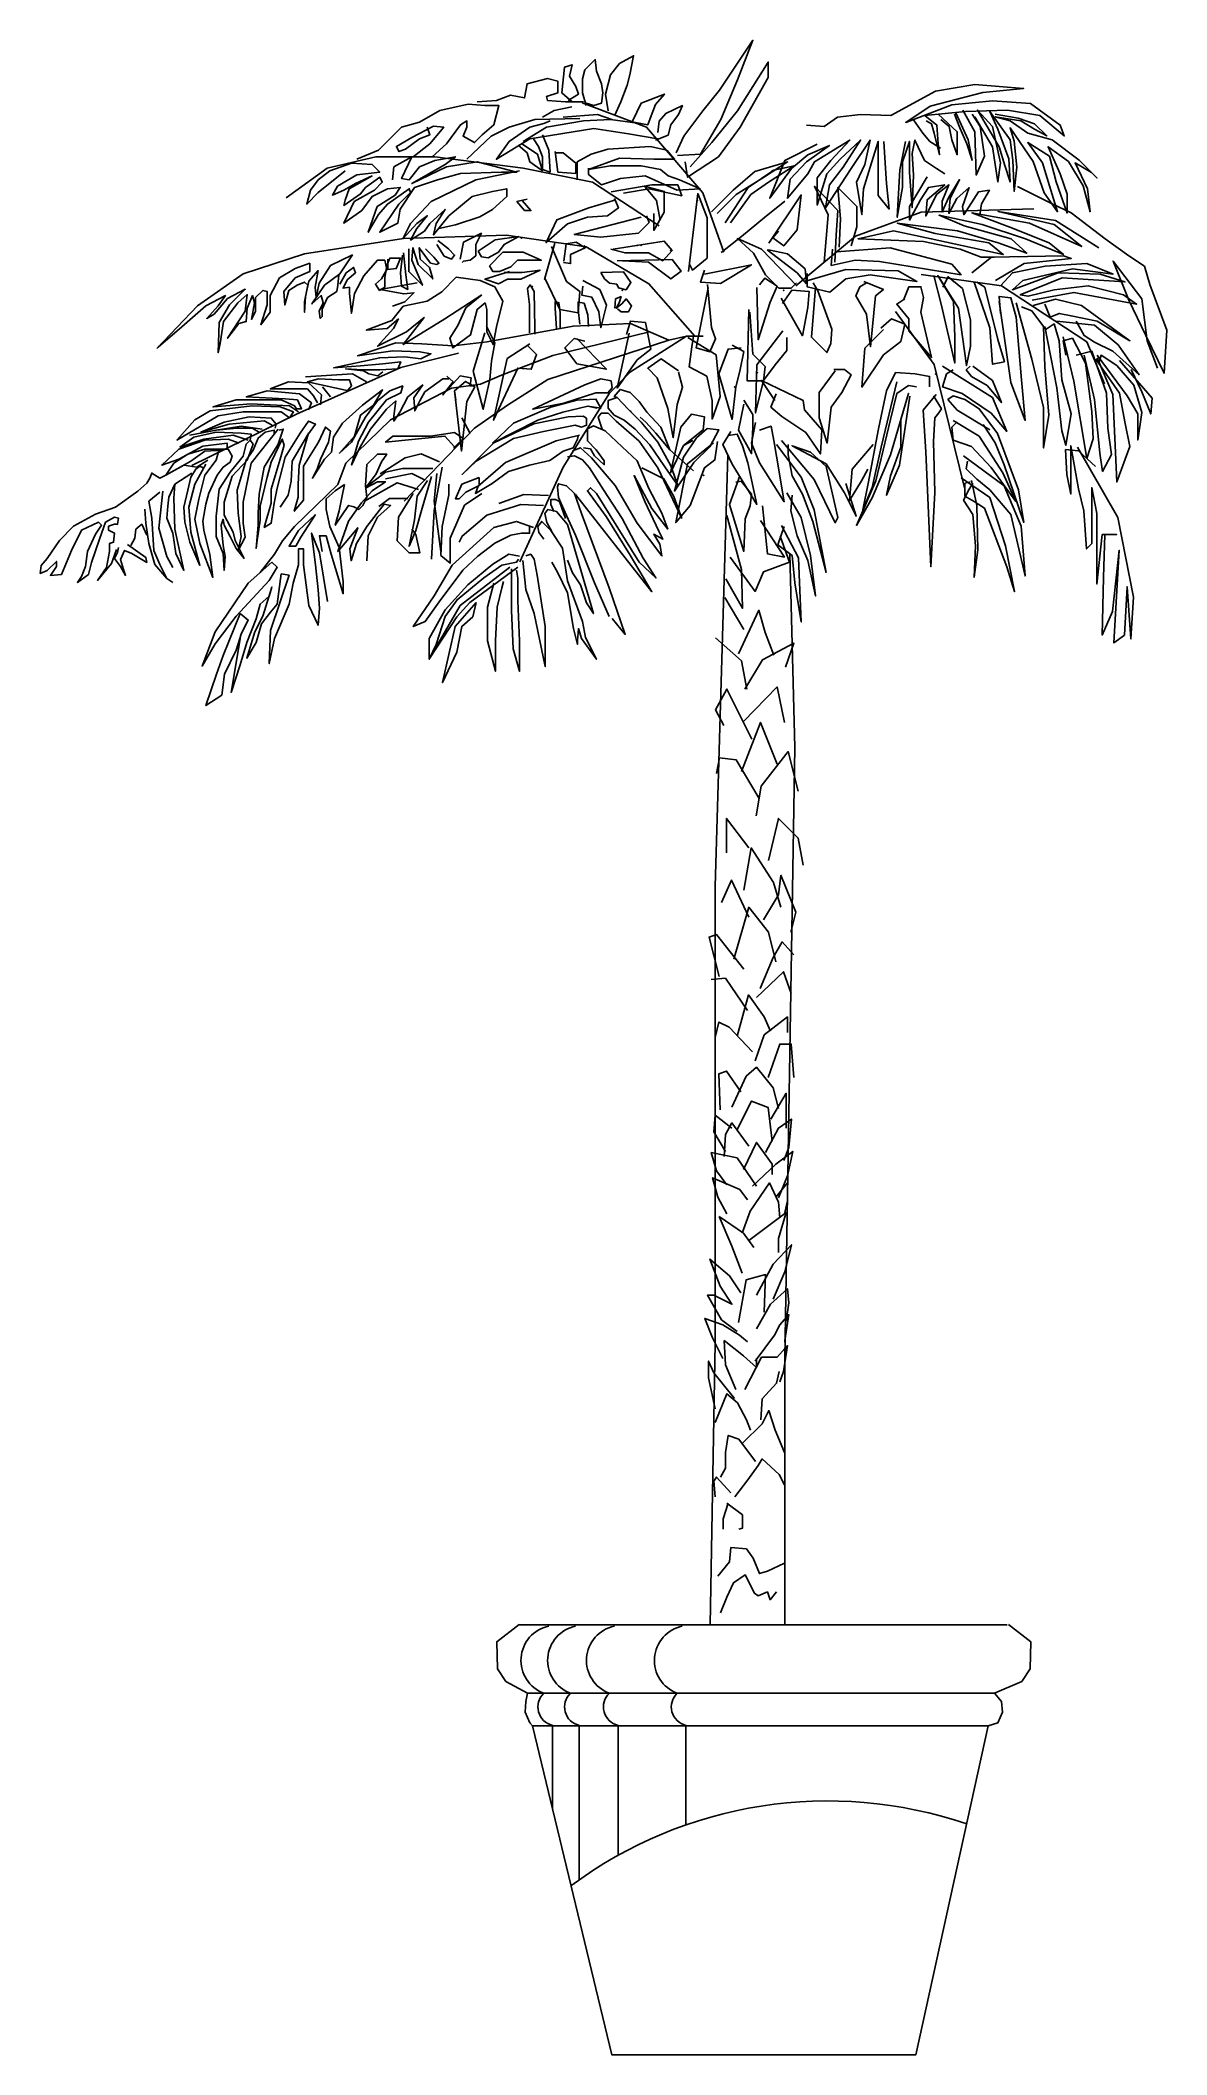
# Model space of a CAD drawing. Extents: x 45 to 396, y 826 to 1455.
import ezdxf

# ---------------------------------------------------------------- set-up
doc = ezdxf.new("R2010")
doc.units = 0
doc.header["$LTSCALE"] = 0.9
doc.header["$MEASUREMENT"] = 0
doc.header["$PDSIZE"] = 15
for name, color, linetype in [('3', 3, 'CONTINUOUS'), ('4', 4, 'CONTINUOUS'), ('7', 7, 'CONTINUOUS')]:
    doc.layers.add(name, color=color, linetype=linetype)

msp = doc.modelspace()

# ---------------------------------------------------------------- linework, layer by layer
at = {"layer": '3'}
for p, q in [((196.52, 939.07), (342.46, 939.07)), ((198.23, 928.84), (340.76, 928.84))]:
    msp.add_line(p, q, dxfattribs=at)
for points in [[(243.06, 1419.78), (245.46, 1424.97), (251.46, 1432.96), (256.66, 1439.35), (267.05, 1454.93), (262.25, 1442.55), (257.06, 1430.17), (250.66, 1419.38), (243.46, 1418.98)], [(210.63, 1435.73), (207.43, 1438.52), (208.23, 1446.51), (210.63, 1447.31), (209.83, 1443.72), (211.83, 1440.52), (212.63, 1438.12), (209.43, 1436.13)], [(215.03, 1434.53), (213.83, 1438.52), (213.83, 1442.92), (214.63, 1445.71), (217.83, 1448.91), (218.23, 1445.31), (219.83, 1441.32), (220.23, 1438.52), (219.83, 1435.33), (217.43, 1434.53), (215.03, 1435.33)], [(221.83, 1432.93), (221.03, 1438.12), (222.63, 1444.12), (225.43, 1447.71), (229.83, 1450.11), (228.63, 1444.12), (227.83, 1440.92), (225.83, 1435.73), (223.83, 1431.33)], [(247.46, 1415.39), (254.26, 1422.98), (262.25, 1432.96), (271.85, 1448.14), (271.85, 1443.35), (263.05, 1427.77), (256.26, 1418.58), (246.66, 1412.19), (245.86, 1416.99)], [(180.99, 1435.77), (186.98, 1436.16), (191.38, 1437.76), (195.78, 1436.96), (196.58, 1441.36), (202.98, 1442.96), (206.18, 1442.16), (206.18, 1438.56), (202.58, 1437.36), (202.98, 1436.16), (208.58, 1435.77), (214.18, 1435.77)], [(310.08, 1431.44), (324.04, 1439.04), (336.31, 1441.15), (351.53, 1439.89), (338.84, 1438.62), (322.35, 1434.39), (314.74, 1429.32), (329.12, 1434.82), (341.8, 1436.08), (353.65, 1435.24), (362.95, 1428.48), (364.22, 1425.1), (356.61, 1431.44), (346.46, 1433.13), (333.34, 1432.7), (320.66, 1431.44), (324.46, 1428.48), (324.89, 1422.57), (325.31, 1419.19), (323.62, 1425.94), (322.77, 1428.9), (321.08, 1429.75)], [(143.4, 1417.79), (150.19, 1420.59), (157.39, 1427.78), (162.99, 1429.37), (169.39, 1432.97), (178.19, 1434.97), (183.39, 1434.57), (187.78, 1434.57), (186.18, 1428.58), (182.59, 1425.38), (180.19, 1422.98), (176.59, 1424.98), (177.79, 1427.78), (177.79, 1429.77), (175.79, 1428.58), (171.39, 1422.58), (166.99, 1418.59), (160.99, 1418.59), (166.19, 1422.58), (170.59, 1427.78), (167.39, 1428.18), (160.59, 1424.58), (155.79, 1421.79), (156.59, 1420.19), (158.59, 1420.99), (162.99, 1424.18), (166.19, 1425.38), (165.39, 1427.78)], [(201.38, 1430.97), (204.98, 1432.97), (210.58, 1434.17)], [(229.43, 1429.74), (232.22, 1435.33), (239.42, 1438.12), (236.62, 1434.93), (235.02, 1430.54), (234.22, 1428.54), (228.23, 1429.74)], [(237.42, 1426.14), (237.82, 1429.74), (239.82, 1432.13), (245.02, 1434.53), (243.82, 1431.73), (241.42, 1428.54), (240.62, 1425.34), (236.62, 1423.74)], [(177.79, 1417.79), (185.38, 1424.98), (190.98, 1427.78), (198.98, 1430.17), (212.98, 1430.57)], [(237.37, 1424.18), (228.17, 1425.78), (217.38, 1427.38), (197.38, 1424.18), (186.98, 1417.79), (190.98, 1423.38), (197.38, 1427.78), (201.78, 1428.98), (203.78, 1429.77)], [(195.38, 1423.38), (202.58, 1427.78), (214.18, 1429.77), (222.58, 1430.17), (231.77, 1428.98)], [(207.78, 1430.97), (218.58, 1431.77), (222.98, 1430.17)], [(310.08, 1431.44), (300.66, 1431.81), (293.47, 1430.97), (289.24, 1428.01), (283.74, 1428.43)], [(317.15, 1430.12), (320.11, 1425.9), (322.23, 1423.36), (325.61, 1421.25)], [(324.89, 1431.86), (330.81, 1426.37), (330.81, 1419.19), (329.12, 1423.83), (328.27, 1428.06), (325.73, 1430.17)], [(330.38, 1432.28), (334.19, 1423.83), (335.46, 1417.5), (333.77, 1422.57), (331.65, 1427.63), (329.96, 1431.86)], [(332.5, 1433.13), (336.31, 1426.37), (336.73, 1412.85), (339.27, 1418.76), (338, 1428.06), (335.46, 1431.86)], [(336.31, 1431.01), (341.8, 1421.72), (343.5, 1410.74), (344.34, 1416.65), (341.8, 1428.06), (337.15, 1433.13), (343.92, 1421.72), (345.61, 1415.81), (347.3, 1410.74), (346.88, 1417.92), (343.5, 1427.21), (340.96, 1432.7), (347.3, 1423.83), (348.15, 1417.5), (348.57, 1407.78), (349.42, 1415.38), (348.57, 1423.41), (347.3, 1427.63), (354.49, 1417.07), (357.88, 1407.36), (362.1, 1401.44), (359.57, 1409.47), (357.45, 1416.65), (352.8, 1422.99), (359.57, 1418.76), (361.68, 1410.74), (365.07, 1401.02), (365.07, 1406.93), (362.95, 1413.27), (359.14, 1421.72), (365.49, 1417.07), (370.14, 1409.47), (372.26, 1401.44), (371.41, 1408.62), (367.6, 1416.65), (372.68, 1413.69), (374.37, 1412), (368.87, 1417.5), (360.41, 1423.83), (352.8, 1425.94), (347.3, 1429.75), (342.65, 1431.01), (350.69, 1429.75), (354.91, 1427.21), (358.72, 1425.1), (354.91, 1428.9), (349.84, 1430.59), (342.65, 1431.86)], [(194.98, 1422.58), (199.78, 1419.39), (201.38, 1414.2), (197.38, 1416.99), (196.58, 1419.79), (193.78, 1422.18)], [(201.38, 1425.38), (203.38, 1420.59), (203.78, 1413.8), (201.38, 1414.6), (201.38, 1418.59), (200.18, 1421.79), (198.58, 1424.18)], [(212.18, 1411.4), (212.18, 1416.99), (216.58, 1419.39), (221.78, 1420.99), (234.97, 1421.79), (240.17, 1420.59), (242.57, 1417.79), (236.17, 1417.79), (225.37, 1418.19), (215.78, 1414.6), (222.58, 1415.79), (232.17, 1415.79), (238.17, 1414.6), (240.57, 1412.6), (244.17, 1411.4), (250.57, 1408.6), (243.37, 1408.2), (233.37, 1412.6), (225.77, 1411.8), (219.78, 1409.8), (215.78, 1413), (215.78, 1415)], [(287.12, 1422.52), (276.97, 1417.45), (272.32, 1405.62), (279.09, 1414.92), (284.16, 1419.14), (290.93, 1422.1), (283.74, 1417.03), (278.67, 1411.54), (277.82, 1405.62), (284.16, 1413.23), (286.28, 1417.03), (297.28, 1423.79), (291.35, 1417.45), (287.12, 1411.96), (287.12, 1403.51), (290.09, 1413.23), (294.31, 1417.87), (300.66, 1423.79), (295.16, 1415.34), (290.93, 1409.85), (289.66, 1402.66), (297.7, 1414.92), (303.62, 1423.79), (301.93, 1416.18), (299.39, 1410.69), (301.08, 1400.55), (301.5, 1408.58), (303.62, 1415.34), (306.16, 1423.36), (306.16, 1414.07), (306.16, 1406.47), (309.54, 1402.24), (308.69, 1410.27), (308.27, 1416.61), (307.85, 1423.36)], [(314.62, 1423.36), (312.92, 1414.49), (312.08, 1399.71), (313.77, 1409), (313.77, 1417.03), (315.88, 1423.36), (315.88, 1413.65), (316.73, 1402.66), (317.15, 1412.8), (316.73, 1419.56), (317.58, 1423.79), (320.54, 1417.45), (324.34, 1414.92), (326.88, 1413.23)], [(121.41, 1405.8), (134.21, 1414.99), (149.4, 1418.58), (167.8, 1418.58), (195.39, 1414.99), (216.99, 1410.6), (237.78, 1397.01)], [(139.8, 1414.19), (131.41, 1407.4), (127.81, 1403.8), (129.01, 1408.2), (131.41, 1411.39), (135.01, 1414.19), (141.8, 1416.59), (148.2, 1416.19), (150.6, 1413.79), (143.4, 1412.99), (137.41, 1409.4), (135.81, 1406.6), (139.4, 1408.2), (143, 1410.2), (148.2, 1412.59), (141, 1408.6), (139.8, 1405), (139.4, 1403.41), (144.6, 1407), (146.2, 1409), (150.6, 1412.19), (151.4, 1410.6), (149, 1408.2), (142.6, 1404.6), (139.4, 1397.81), (145, 1401.81), (148.2, 1406.2), (153, 1408.6), (157, 1409), (155.4, 1406.6), (149.8, 1403.01), (147, 1395.02), (150.2, 1400.61), (153, 1403.8), (159.8, 1408.6), (160.2, 1407.4), (156.6, 1403.8), (150.6, 1395.02), (156.2, 1397.81), (157, 1402.21), (161.4, 1409), (168.6, 1411.39), (175.8, 1413.39), (188.59, 1413.79), (193.39, 1413.79), (180.99, 1416.99), (171.4, 1415.39), (160.6, 1410.2), (171, 1416.19), (174.2, 1418.58), (167.8, 1417.39), (163, 1415.39), (159.8, 1411.39), (157.4, 1411.79), (160.6, 1418.58), (155, 1415.39), (154.6, 1411.39)], [(205.38, 1420.19), (206.18, 1413.8), (211.78, 1413.4), (211.78, 1416.59), (207.78, 1419.79), (205.38, 1419.79)], [(254.16, 1401.35), (260.93, 1408.11), (267.69, 1414.02), (277.85, 1416.98), (270.66, 1412.33), (261.77, 1406.84), (255.85, 1400.92)], [(258.39, 1397.97), (265.58, 1408.95), (273.62, 1414.44), (279.96, 1415.71), (271.92, 1410.64), (266.43, 1406.84), (260.08, 1397.97)], [(194.19, 1414.16), (180.6, 1411.36), (166.6, 1404.57), (160.2, 1397.78), (157.8, 1392.99), (162.2, 1397.78), (165.4, 1400.18), (162.2, 1396.18), (160.2, 1392.59), (164.6, 1395.38), (166.2, 1397.78), (171, 1402.17), (168.2, 1397.78), (167.4, 1394.19), (172.2, 1400.18), (179.4, 1406.17), (185.8, 1407.77), (190.2, 1408.57), (190.2, 1406.17), (185.8, 1402.17), (181.8, 1399.78), (174.2, 1397.38), (169, 1396.18)], [(222.86, 1407.68), (235.55, 1409.8), (243.59, 1409.8), (244.86, 1406.42), (234.71, 1408.53), (226.67, 1407.26)], [(238.13, 1398.83), (236.91, 1404.93), (233.24, 1409.4), (239.35, 1407.77), (239.35, 1401.27), (236.09, 1395.57), (236.09, 1400.86)], [(289.26, 1385.72), (290.53, 1400.5), (286.3, 1409.37), (293.49, 1401.77), (293.07, 1394.16), (292.65, 1385.72)], [(293.92, 1390.36), (294.34, 1399.23), (293.49, 1408.95), (299.42, 1403.04), (299.42, 1396.7), (297.72, 1390.79)], [(321.41, 1412.33), (315.91, 1403.04), (315.91, 1398.81), (319.29, 1405.15), (321.83, 1408.95), (326.91, 1409.8), (321.41, 1405.15), (320.99, 1400.08), (324.37, 1406.84), (328.18, 1409.8), (326.06, 1404.73), (326.06, 1401.35), (328.18, 1405.99), (331.56, 1411.48), (328.6, 1405.57), (328.18, 1400.92), (330.71, 1405.57), (334.52, 1408.95), (332.4, 1403.04), (332.83, 1400.5), (337.48, 1407.68), (340.86, 1408.11), (338.33, 1403.88), (337.9, 1400.5)], [(349.65, 1409.27), (360.26, 1403.97), (366.38, 1401.12), (376.99, 1392.97), (384.33, 1387.67), (389.23, 1384.41), (390.86, 1378.7), (396.17, 1364.44), (395.35, 1350.99), (389.64, 1362.81), (384.33, 1373.81), (379.44, 1386.04), (388.41, 1374.22), (390.05, 1361.18), (393.31, 1352.62)], [(196.59, 1405.37), (193.39, 1404.57), (195.79, 1401.78), (197.79, 1401.78), (194.99, 1404.97)], [(224.22, 1405.13), (215.87, 1402.62), (205.84, 1398.87), (202.5, 1391.78), (209.18, 1397.62), (215.45, 1399.7), (221.71, 1400.12), (225.06, 1402.62), (223.8, 1405.54)], [(246.9, 1382.8), (249.83, 1407.08), (252.77, 1399.54), (252.77, 1386.98), (248.16, 1383.22), (247.32, 1384.89)], [(257.12, 1388.67), (263.47, 1393.74), (270.66, 1399.66), (277, 1404.73)], [(272.05, 1391.59), (282.11, 1406.66), (280.85, 1395.78), (276.66, 1390.75), (273.31, 1393.26), (274.98, 1395.36)], [(232.16, 1399.7), (211.27, 1394.28), (219.62, 1393.44), (231.32, 1394.7), (234.66, 1398.03), (233.83, 1400.12)], [(374.95, 1390.12), (361.48, 1398.68), (343.53, 1401.53), (361.07, 1397.45), (369.64, 1390.52), (353.32, 1397.86), (335.36, 1401.12), (347.2, 1396.64), (359.44, 1391.75), (363.93, 1388.08), (352.09, 1392.97), (338.63, 1397.45), (325.16, 1400.31), (332.92, 1397.04), (347.61, 1392.97), (352.5, 1388.49), (343.53, 1391.75), (330.87, 1395.41), (312.1, 1397.86), (323.94, 1394.6), (340.67, 1391.75), (345.16, 1388.08), (322.71, 1392.97), (310.88, 1395.41), (299.86, 1392.97), (320.26, 1392.15), (331.69, 1389.71), (338.22, 1387.26), (342.3, 1387.26)], [(81.01, 1358.71), (93.68, 1372.01), (107.97, 1382.07), (127.14, 1388.24), (158.01, 1393.11), (190.18, 1394.08)], [(159.66, 1389.86), (159.66, 1382.72), (163.89, 1378.5), (161.94, 1383.04), (160.64, 1386.29), (160.96, 1390.18), (162.59, 1384.99), (167.13, 1380.45), (166.16, 1384.02), (163.24, 1386.61), (162.91, 1390.18), (166.48, 1385.32), (168.43, 1384.99), (169.08, 1385.32), (167.46, 1387.26), (164.86, 1389.86)], [(168.43, 1391.16), (170.71, 1387.59), (172.98, 1386.61), (173.96, 1387.91), (172.01, 1389.86), (168.76, 1392.46)], [(175.66, 1386.65), (176.71, 1391.92), (182.34, 1394.73), (180.58, 1391.22), (180.58, 1387.71), (178.82, 1386.3), (176.71, 1385.95), (176.32, 1385.55)], [(181.29, 1389.11), (186.56, 1392.62), (193.95, 1393.68), (189.37, 1391.22), (187.62, 1388.76), (184.45, 1387), (182.34, 1387.36), (181.29, 1389.11)], [(190.18, 1394.08), (215.04, 1390.47), (234.59, 1378.96), (248.93, 1362.54)], [(205.21, 1391.61), (202.09, 1380.72), (206.76, 1370.86), (212.47, 1369.83), (212.99, 1376.57), (208.84, 1379.68), (204.17, 1390.57)], [(208.01, 1385.95), (208.8, 1391.38), (211.88, 1391.92), (214.7, 1390.17), (210.12, 1388.06), (210.12, 1385.25), (207.96, 1385.56)], [(223.47, 1389.78), (239.35, 1392.22), (241.8, 1389.37), (238.95, 1386.12), (234.47, 1388.56), (227.14, 1388.56), (222.66, 1389.78)], [(280.61, 1378.42), (269.75, 1389.69), (262.23, 1393.03), (267.25, 1388.44), (271.01, 1381.76), (275.18, 1377.59), (278.94, 1377.59), (280.61, 1379.26)], [(271.5, 1389.52), (280.81, 1382.34), (283.77, 1378.96), (283.34, 1383.6), (277.85, 1388.25), (271.92, 1389.52)], [(293.15, 1388.86), (309.86, 1390.11), (329.07, 1385.1), (332, 1381.76), (306.51, 1385.93), (298.99, 1386.35), (291.48, 1384.68), (291.89, 1389.69)], [(81.47, 1359.2), (88.8, 1365.52), (96.28, 1372.01), (102.45, 1375.26), (100.18, 1372.01), (96.6, 1368.12), (98.88, 1369.42), (103.1, 1374.29), (108.62, 1377.21), (103.75, 1372.34), (100.5, 1366.82), (100.18, 1357.41), (100.83, 1360.33), (101.8, 1367.15), (106.35, 1372.99), (109.27, 1375.58), (108.62, 1370.39), (103.1, 1361.95), (106.67, 1366.5), (108.95, 1367.15), (109.27, 1371.37), (110.9, 1375.26), (111.55, 1372.99), (110.57, 1367.8), (111.87, 1370.39), (111.87, 1374.61), (114.15, 1376.88), (115.45, 1376.56), (115.45, 1372.34), (113.5, 1366.17), (116.42, 1370.07), (116.42, 1375.26), (119.35, 1380.78), (124.22, 1383.7), (128.77, 1385.32), (128.77, 1382.72), (124.22, 1380.78), (120.65, 1376.56), (120.97, 1372.34), (122.27, 1376.88), (124.87, 1378.5), (127.14, 1379.48), (128.12, 1378.5), (127.14, 1373.31), (127.14, 1370.07), (127.47, 1374.94), (128.44, 1379.8), (131.37, 1383.05), (130.39, 1377.86), (130.72, 1374.61), (131.69, 1379.15), (135.27, 1384.67), (142.09, 1387.92), (138.19, 1382.07), (133.32, 1378.5), (129.42, 1372.66), (132.34, 1375.26), (132.99, 1372.99), (131.69, 1370.39), (132.02, 1368.12), (132.67, 1368.77), (132.67, 1371.04), (134.29, 1374.61), (137.22, 1376.56), (137.54, 1378.5), (137.87, 1381.75)], [(138.19, 1378.83), (140.14, 1382.4), (142.41, 1384.02), (143.06, 1382.4), (140.46, 1380.13), (139.16, 1377.53), (141.11, 1377.86), (141.11, 1375.91), (141.76, 1369.74), (142.74, 1375.91), (145.66, 1381.43), (149.89, 1386.29), (152.16, 1386.29), (152.81, 1383.37), (151.19, 1380.45), (149.24, 1378.83), (150.54, 1376.88), (152.16, 1377.86), (152.16, 1380.78), (152.81, 1384.67), (153.79, 1386.94), (157.03, 1386.94), (155.74, 1383.7), (153.14, 1383.37), (153.14, 1386.62)], [(157.71, 1387.91), (157.06, 1382.4), (157.39, 1378.18), (159.34, 1377.2), (158.69, 1381.75), (158.04, 1388.56)], [(184.8, 1384.55), (189.02, 1388.76), (195.35, 1388.76), (200.98, 1386.3), (193.6, 1386.3), (191.49, 1384.19), (187.97, 1382.79), (185.86, 1382.79), (184.8, 1384.55)], [(224.69, 1386.12), (241.8, 1386.53), (244.65, 1382.87), (241.39, 1380.43), (234.47, 1385.71), (226.32, 1386.12)], [(251.93, 1381.96), (266.6, 1384.89), (256.96, 1379.03), (250.67, 1379.45), (251.93, 1383.22)], [(283.12, 1379.68), (296.07, 1383.43), (312.36, 1383.01), (318.21, 1379.68), (303.59, 1381.76), (296.07, 1380.51), (291.06, 1376.34), (283.96, 1378.01), (283.96, 1382.18)], [(342.71, 1379.93), (351.69, 1385.22), (366.38, 1386.85), (363.93, 1387.67), (341.48, 1387.26), (335.36, 1382.37)], [(354.14, 1373.81), (367.19, 1376.26), (386.78, 1372.59), (382.7, 1375.44), (371.68, 1378.3), (361.07, 1377.07), (352.91, 1375.03), (350.46, 1375.44), (363.52, 1380.74), (383.11, 1379.52), (375.36, 1381.96), (362.3, 1382.37), (348.01, 1377.07), (351.28, 1379.93), (366.79, 1383.59), (379.44, 1381.96), (371.27, 1385.22), (358.22, 1384.41), (348.01, 1382.37), (344.34, 1378.3)], [(182.47, 1375.46), (170.94, 1367.95), (157.92, 1359.94), (164.43, 1368.45), (158.92, 1363.95), (149.9, 1359.44), (154.91, 1364.95), (156.41, 1367.95), (152.91, 1364.95), (146.39, 1364.45), (154.41, 1367.45), (157.92, 1371.95), (165.43, 1373.46), (169.94, 1376.46), (174.45, 1380.96), (181.97, 1379.96), (186.48, 1377.96), (188.98, 1373.46), (186.98, 1365.45), (185.98, 1359.94), (183.97, 1363.95), (183.97, 1370.95), (183.47, 1372.96), (180.97, 1370.95), (178.96, 1362.95), (173.45, 1358.94), (172.45, 1361.94), (174.95, 1365.95), (177.46, 1371.45), (182.47, 1375.46)], [(162.3, 1379.28), (158.78, 1378.57), (150.69, 1377.17), (158.08, 1375.76), (161.24, 1376.12), (158.43, 1373.31), (154.56, 1371.9)], [(191.13, 1382.79), (183.4, 1380.33), (187.62, 1378.93), (190.43, 1380.33), (194.65, 1380.33), (200.63, 1383.14), (195, 1382.44), (189.37, 1382.44)], [(197.3, 1363.64), (197.3, 1372.46), (196.72, 1377.45), (197.49, 1378.6), (198.83, 1376.49), (199.03, 1365.17), (199.03, 1363.26)], [(213.99, 1379.98), (219.27, 1377.17), (221.38, 1372.25), (219.62, 1365.23), (218.92, 1370.14), (216.81, 1374.71), (213.64, 1375.41), (213.99, 1378.22), (213.99, 1378.22)], [(219.57, 1382.43), (226.67, 1382.62), (228.97, 1379.36), (227.44, 1377.06), (225.14, 1377.64), (224.56, 1378.79), (222.26, 1379.17), (220.72, 1380.51), (219.57, 1382.43)], [(253.1, 1377.72), (249.3, 1358.98), (253.6, 1357.72), (255.38, 1361.77), (254.11, 1365.31), (252.84, 1378.73)], [(268.28, 1377.77), (268.69, 1361.45), (272.47, 1373.17), (274.56, 1378.19), (270.79, 1380.7), (269.11, 1378.61)], [(275.82, 1374.42), (282.53, 1362.7), (284.2, 1371.49), (284.62, 1376.52), (279.17, 1376.94), (276.24, 1372.75)], [(286.56, 1377.72), (285.29, 1362.27), (290.11, 1357.46), (291.38, 1360.25), (291.63, 1364.81), (287.32, 1376.71), (285.8, 1379.24)], [(301.66, 1379.61), (307.76, 1377.17), (305.32, 1375.14), (303.69, 1359.28), (302.47, 1369.44), (299.21, 1375.14), (300.43, 1377.99), (302.47, 1379.21)], [(314.03, 1373.83), (315.7, 1378.01), (319.46, 1378.01), (320.3, 1374.67), (319.46, 1370.08), (322.81, 1355.89), (315.7, 1364.24), (315.7, 1367.99), (311.94, 1372.58), (314.45, 1374.25)], [(323.47, 1381.51), (325.92, 1372.14), (330, 1354.2), (330, 1362.36), (329.59, 1373.36), (324.7, 1381.51), (331.22, 1371.32), (333.67, 1353.39), (334.9, 1359.5), (334.9, 1367.66), (332.45, 1377.44), (327.96, 1381.11), (326.33, 1377.85)], [(336.12, 1379.48), (341.02, 1365.21), (341.83, 1353.8), (345.51, 1354.61), (343.47, 1361.54), (339.39, 1377.85), (336.94, 1379.48)], [(205.75, 1364.98), (205.36, 1371.31), (205.36, 1373.42), (206.51, 1373.04), (206.9, 1369.97), (206.9, 1364.98)], [(213.04, 1366.32), (212.46, 1370.93), (212.46, 1373.23), (214.38, 1372.84), (215.54, 1369.2), (215.73, 1365.56)], [(223.98, 1371.31), (224.18, 1374.19), (225.9, 1374.95), (225.33, 1373.04), (224.37, 1371.31), (226.1, 1372.65), (227.44, 1374.19), (229.17, 1372.08), (228.21, 1370.16), (225.9, 1370.16), (224.78, 1371.15)], [(265.77, 1370.88), (265.27, 1348.6), (270.34, 1348.6), (270.84, 1353.16), (267.04, 1356.96), (266.03, 1370.12)], [(343.87, 1373.36), (347.55, 1348.09), (352.04, 1336.27), (350.81, 1348.91), (350, 1358.69), (349.18, 1368.47), (347.55, 1374.58), (343.87, 1374.99), (344.28, 1369.69)], [(349.18, 1372.95), (354.08, 1355.43), (357.75, 1340.35), (357.75, 1327.71), (359.38, 1337.9), (358.16, 1352.98), (357.75, 1365.62), (354.08, 1370.51), (350.81, 1371.73)], [(354.48, 1372.14), (361.42, 1374.18), (369.58, 1372.14), (384.68, 1361.13), (374.48, 1367.25), (366.32, 1368.88), (362.65, 1369.69), (359.79, 1368.47), (358.16, 1372.55)], [(183.4, 1363.6), (179.77, 1351.68), (182.88, 1339.75), (184.96, 1349.08), (185.48, 1354.79), (186.51, 1360.49), (183.92, 1365.68)], [(184.11, 1360.84), (210.95, 1365.72), (228.85, 1366.51), (240.78, 1361.35), (246.35, 1362.54), (251.52, 1362.54)], [(228.46, 1363.54), (224.68, 1346.37), (230.97, 1355.17), (235.16, 1358.52), (233.49, 1366.89), (228.87, 1367.31), (227.62, 1363.12)], [(307.77, 1364.66), (301.92, 1358.81), (301.08, 1346.71), (307.77, 1356.73), (313.2, 1360.9), (314.45, 1366.32), (310.27, 1367.99), (306.93, 1365.07)], [(358.16, 1365.62), (361.83, 1346.46), (363.46, 1333.01), (364.69, 1328.53), (366.32, 1338.31), (363.46, 1348.91), (362.65, 1361.13), (361.01, 1366.43), (358.57, 1364.8)], [(361.83, 1367.25), (373.66, 1366.02), (381.01, 1359.91), (387.54, 1350.54), (379.38, 1357.87), (373.66, 1360.73), (370.4, 1362.76), (367.95, 1367.25)], [(184.11, 1360.84), (173.46, 1359.59), (163.75, 1360.21), (155.6, 1360.53), (143.69, 1356.46), (154.66, 1358.02), (163.12, 1357.71), (166.57, 1357.08), (163.43, 1355.52), (158.42, 1356.15), (150.59, 1355.83), (136.17, 1352.7), (144.63, 1353.33), (151.53, 1353.95), (157.17, 1354.58), (156.23, 1352.39), (150.59, 1352.08), (145.26, 1352.08), (139.93, 1352.39), (145.57, 1351.76), (147.14, 1350.82), (149.96, 1350.2), (151.53, 1351.45)], [(197.44, 1360.19), (190.31, 1355.58), (186.12, 1336.33), (193.67, 1352.65), (197.86, 1352.24), (199.53, 1356.84), (196.6, 1359.77)], [(188.58, 1350.46), (204.59, 1356.58), (234.82, 1363.93)], [(190.48, 1341.1), (203, 1349.03), (240.78, 1361.35)], [(212.11, 1361.86), (221.33, 1352.24), (212.11, 1353.91), (208.34, 1358.93), (211.27, 1361.86), (214.62, 1361.03)], [(222.33, 1344.75), (228.85, 1351.42), (246.35, 1362.54)], [(246.78, 1362.15), (255.55, 1356.73), (256.8, 1343.79), (254.3, 1336.7), (254.3, 1342.54), (252.63, 1350.05), (247.2, 1352.97), (248.03, 1359.23), (248.45, 1362.57)], [(263.38, 1358.97), (259.3, 1358.56), (256.45, 1350.83), (260.53, 1336.6), (261.75, 1346.77), (262.97, 1351.65), (264.19, 1357.75), (260.53, 1359.78)], [(276.41, 1364.25), (268.26, 1353.68), (267.85, 1338.63), (270.3, 1348.8), (273.96, 1353.68), (277.63, 1358.15), (277.63, 1362.22)], [(363.87, 1362.36), (367.14, 1348.5), (371.22, 1324.45), (373.26, 1330.56), (372.85, 1339.12), (370.81, 1354.2), (366.73, 1361.95), (363.87, 1361.13), (364.69, 1356.65)], [(243.85, 1351.72), (238.42, 1355.48), (234.25, 1352.56), (237.17, 1349.63), (240.51, 1340.04), (242.18, 1330.86), (243.44, 1341.29), (245.11, 1346.71), (243.85, 1351.3)], [(292.73, 1351.72), (287.72, 1345.05), (287.72, 1337.12), (290.22, 1329.19), (291.48, 1340.46), (294.82, 1345.05), (297.74, 1350.47), (295.65, 1352.14), (292.31, 1352.14)], [(326.25, 1353.26), (341.76, 1343.48), (346.24, 1332.88), (341.35, 1338.59), (332.37, 1344.7), (326.25, 1346.74), (327.47, 1350.82), (329.51, 1352.04)], [(335.64, 1353.26), (341.76, 1348.78), (344.61, 1341.85), (340.12, 1347.15), (335.23, 1350), (333.59, 1352.04), (334.82, 1353.26)], [(370.4, 1356.65), (373.66, 1342.79), (375.3, 1326.08), (376.11, 1320.37), (378.97, 1325.67), (377.75, 1333.82), (377.34, 1344.83), (372.85, 1357.87), (367.95, 1356.65)], [(374.48, 1355.83), (379.38, 1344.42), (380.6, 1317.11), (384.68, 1328.12), (383.05, 1335.86), (381.42, 1344.83), (374.07, 1355.43)], [(374.48, 1356.65), (383.87, 1344.01), (387.13, 1338.31), (387.13, 1330.16), (388.36, 1338.72), (385.91, 1347.28), (380.6, 1353.39), (375.7, 1356.65), (374.89, 1353.8)], [(381.42, 1355.02), (391.62, 1343.2), (391.21, 1338.31), (388.36, 1345.24), (385.09, 1352.17)], [(125.21, 1338.93), (122.39, 1340.81), (110.48, 1341.44), (98.57, 1340.5), (105.78, 1342.69), (113.3, 1342.69), (119.88, 1342.69), (123.95, 1340.81), (124.58, 1339.87), (126.15, 1339.87), (124.89, 1342.69), (121.13, 1343), (108.91, 1343.63), (115.49, 1345.5), (125.52, 1344.57), (129.28, 1341.75), (128.34, 1339.56)], [(188.58, 1350.46), (181.99, 1347.59), (172.94, 1346.35), (154, 1336.48), (140.01, 1322.92), (137.54, 1316.34), (123.95, 1303.18), (120.25, 1298.66), (117.78, 1294.55), (113.25, 1288.79)], [(131.16, 1341.75), (129.91, 1343.94), (128.03, 1346.13), (116.43, 1346.13), (122.07, 1348.32), (128.34, 1348.01), (132.41, 1344.25), (132.1, 1341.12)], [(128.31, 1332.34), (125.49, 1322.33), (125.18, 1316.38), (125.18, 1312.31), (123.93, 1307.93), (126.75, 1311.37), (126.75, 1315.13), (126.75, 1322.01), (131.45, 1329.52), (133.64, 1334.22), (135.21, 1332.97), (134.58, 1329.52), (132.07, 1324.2), (131.13, 1321.39), (129.57, 1318.26), (133.33, 1324.2), (135.52, 1326.39), (136.15, 1331.09), (138.97, 1335.47), (145.23, 1341.1), (151.5, 1345.8), (148.68, 1341.1), (144.61, 1337.97), (142.73, 1331.4), (138.03, 1326.08), (141.79, 1329.52), (146.17, 1337.35), (149.93, 1342.36), (153.69, 1345.48), (157.77, 1347.05), (157.14, 1344.86), (152.75, 1342.67), (147.11, 1335.78), (143.98, 1329.84), (141.79, 1322.33), (144.29, 1327.65), (147.74, 1333.59), (152.75, 1339.85), (155.57, 1342.36), (154.95, 1337.66), (154.95, 1336.1), (156.83, 1338.91), (159.33, 1343.61), (164.03, 1347.36), (161.21, 1343.29), (161.53, 1339.23), (163.09, 1342.36), (164.66, 1345.17), (170.3, 1349.24), (172.18, 1349.24)], [(146.51, 1348.32), (142.13, 1350.82), (127.4, 1349.89)], [(140.87, 1345.5), (128.03, 1348.32), (131.47, 1349.26), (137.74, 1348.95), (141.19, 1348.95), (141.81, 1347.07), (140.25, 1345.19)], [(135.23, 1343.63), (132.73, 1346.76)], [(171.54, 1350.13), (173.46, 1348.32), (170.33, 1344.25), (175.65, 1350.2), (179.1, 1349.57), (178.79, 1347.07), (180.35, 1347.07)], [(173.96, 1345.54), (176.06, 1326.7), (177.74, 1342.19), (180.25, 1346.79), (177.32, 1348.47), (173.96, 1345.54), (174.38, 1342.61)], [(223.07, 1346.42), (222.76, 1348.61), (219.62, 1349.23), (214.61, 1347.36), (198.32, 1339.84), (208.03, 1341.72), (218.06, 1344.85), (221.82, 1344.85), (223.07, 1346.42)], [(248.55, 1320.57), (241.11, 1327.07), (238.32, 1334.19), (233.98, 1338.84), (231.5, 1342.24), (228.71, 1345.03), (225.61, 1345.96), (223.75, 1343.79), (224.68, 1343.48)], [(274.35, 1344.63), (272.68, 1340.46), (276.02, 1337.53), (283.54, 1332.53), (288.13, 1325.85), (288.55, 1333.36), (283.12, 1339.62), (282.7, 1342.54), (269.75, 1348.8), (273.93, 1342.54)], [(316.05, 1343.89), (312.78, 1322.28), (308.7, 1312.91), (309.93, 1319.02), (313.19, 1327.99), (313.19, 1336.55), (315.64, 1344.7), (309.93, 1325.54), (304.21, 1312.09), (299.32, 1303.53), (305.44, 1317.39), (309.93, 1336.55), (311.97, 1344.7), (315.64, 1347.15), (318.09, 1346.74)], [(311.97, 1348.37), (307.07, 1327.99), (304.21, 1315.35), (301.36, 1308.43), (302.99, 1316.58), (306.25, 1333.7), (308.7, 1345.52), (311.56, 1351.22), (317.68, 1350.82), (322.17, 1350), (322.17, 1346.74)], [(122.39, 1337.05), (119.88, 1338.93), (107.97, 1338.93), (100.14, 1337.68), (87.29, 1330.17), (92.93, 1336.43), (97.63, 1339.24), (110.79, 1340.81), (119.57, 1340.5), (123.64, 1338.93), (122.39, 1337.05)], [(218.37, 1340.16), (215.55, 1340.78), (207.72, 1338.91), (199.88, 1336.4), (185.78, 1329.2), (192.36, 1335.46), (203.96, 1340.47), (212.1, 1342.66), (218.06, 1342.97), (219.62, 1340.16), (215.55, 1340.78)], [(243.59, 1315.93), (239.56, 1321.81), (234.91, 1328.62), (230.26, 1333.58), (226.85, 1336.36), (223.75, 1337.91), (221.89, 1340.08), (221.89, 1342.55), (224.68, 1343.48), (228.09, 1339.77), (232.12, 1335.74), (237.39, 1329.55), (241.42, 1322.12), (243.59, 1315.93)], [(264.19, 1341.38), (262.56, 1333.25), (266.64, 1325.92), (267.04, 1334.06), (267.04, 1338.13), (264.19, 1342.6)], [(324.22, 1344.41), (320.14, 1339.52), (320.96, 1326.47), (322.59, 1290.6), (323.82, 1313.84), (323.41, 1329.73), (323.82, 1337.07), (325.04, 1338.7), (325.86, 1339.92), (323.41, 1344)], [(340.95, 1333.4), (330.75, 1339.52), (327.9, 1342.78), (329.53, 1344), (333.2, 1342.78), (337.69, 1339.92), (343.4, 1332.18), (349.93, 1314.65), (351.56, 1304.46), (345.44, 1322.4), (342.59, 1329.33), (338.91, 1335.03)], [(112.97, 1332.66), (110.78, 1333.92), (106.08, 1333.92), (99.5, 1333.29), (91.35, 1331.72), (99.5, 1333.29), (107.33, 1334.54), (113.91, 1333.6)], [(117.05, 1334.85), (114.54, 1336.11), (103.57, 1335.17), (94.8, 1332.66), (102.01, 1335.79), (109.84, 1337.36), (116.73, 1337.04), (118.3, 1335.17), (117.99, 1333.92)], [(118.93, 1333.6), (110.47, 1322.96), (107.96, 1310.76), (107.96, 1304.18), (108.59, 1299.8), (106.39, 1295.73), (107.33, 1300.11), (106.39, 1307.31), (106.08, 1314.51), (108.9, 1323.9), (111.09, 1327.03), (112.66, 1330.79), (114.85, 1332.66), (117.67, 1333.29), (117.67, 1332.04)], [(119.23, 1333.28), (120.48, 1333.59), (118.91, 1328.9), (114.53, 1321.7), (112.96, 1313.25), (112.65, 1307.3), (112.65, 1303.55), (112.02, 1296.35), (112.33, 1298.85), (113.27, 1305.11), (113.27, 1309.49), (115.47, 1318.57), (116.72, 1323.26), (120.17, 1330.46), (120.79, 1328.58), (119.54, 1324.2), (116.72, 1314.81), (116.72, 1310.43), (114.53, 1302.92), (116.72, 1304.17), (117.66, 1310.43), (118.6, 1315.13), (121.11, 1324.83), (125.81, 1332.34), (128.31, 1336.1), (130.51, 1335.16), (128, 1331.71), (123.3, 1323.58), (122.99, 1317.32), (122.05, 1312.94), (119.54, 1309.18)], [(178.86, 1332.17), (176.21, 1337.07)], [(176.27, 1319.45), (186.15, 1329.32), (198.66, 1335.24), (209.42, 1337.43), (214.03, 1337.65), (215.13, 1336.99), (215.13, 1334.8), (213.59, 1334.14), (211.62, 1334.8), (201.74, 1332.82), (192.3, 1330.63), (180.66, 1323.61), (176.27, 1319.45), (176.27, 1319.45)], [(210.74, 1326.81), (213.22, 1327.74), (216.63, 1324.64), (224.07, 1315.97), (230.88, 1304.21), (238.63, 1293.99), (238.01, 1297.71), (236.15, 1300.8), (238.94, 1299.26), (237.7, 1301.73), (233.36, 1311.02), (229.95, 1319.07), (235.53, 1308.85), (240.49, 1302.35), (238.63, 1307.31), (234.6, 1315.04), (230.88, 1323.71), (226.23, 1328.05), (220.97, 1333), (217.25, 1334.55), (215.39, 1333.62), (215.39, 1329.9), (218.18, 1327.12), (220.66, 1323.71), (220.66, 1322.47), (217.56, 1325.26), (216.32, 1327.43), (214.15, 1327.74)], [(220.04, 1333.58), (218.8, 1337.29), (219.73, 1338.53), (221.89, 1338.53), (224.37, 1336.05), (231.5, 1329.86), (237.39, 1321.5), (244.83, 1305.71)], [(248.55, 1320.57), (241.11, 1327.07), (236.77, 1332.34), (233.67, 1335.74), (231.81, 1337.29)], [(245.39, 1328.44), (251.51, 1333.33), (251.92, 1337.41), (247.84, 1338.23), (244.57, 1334.15), (241.31, 1319.88), (245.39, 1328.44), (248.25, 1330.07)], [(253.55, 1328.04), (256.41, 1333.33), (252.73, 1333.74), (249.47, 1330.89), (245.39, 1324.78), (242.53, 1314.18), (248.65, 1323.15), (253.55, 1328.04)], [(267.86, 1335.69), (266.64, 1329.18), (269.08, 1323.08), (276.82, 1310.88), (274.37, 1325.11), (273.56, 1329.99), (272.74, 1334.47), (269.08, 1333.25)], [(329.53, 1336.26), (337.69, 1331.36), (345.04, 1319.95), (349.12, 1310.98), (341.36, 1321.58), (335.24, 1328.1), (329.53, 1330.14), (329.12, 1334.22), (330.75, 1335.85)], [(101.69, 1327.03), (96.05, 1326.72), (91.67, 1323.59), (83.83, 1319.21), (86.34, 1322.96), (90.73, 1325.78), (96.05, 1327.34), (102.95, 1327.34), (102.95, 1329.22), (95.43, 1328.28), (87.91, 1324.21), (82.58, 1322.34), (87.91, 1327.34), (96.05, 1330.16), (103.26, 1330.47), (106.71, 1329.22)], [(109.53, 1330.16), (104.83, 1331.72), (95.74, 1330.47), (88.22, 1327.97), (92.61, 1331.1), (99.5, 1332.66), (107.33, 1332.35), (110.47, 1332.04), (110.15, 1330.16)], [(97.31, 1313.57), (99.81, 1319.21), (101.69, 1321.71), (103.89, 1323.27), (104.51, 1325.15), (103.26, 1327.34), (100.44, 1327.34), (99.5, 1323.9), (96.05, 1319.21), (94.17, 1311.69), (92.92, 1305.44), (94.49, 1297.92), (98.56, 1287.28), (97.62, 1294.48), (95.74, 1301.99), (95.43, 1304.81), (96.37, 1310.13), (97.31, 1313.57)], [(107.96, 1325.15), (108.9, 1328.91), (110.15, 1330.16), (111.09, 1328.91), (109.21, 1323.9), (104.51, 1318.89), (102.01, 1310.76), (102.01, 1306.69), (104.83, 1301.37), (105.45, 1298.86), (108.27, 1293.23), (105.77, 1296.36), (103.89, 1300.11), (102.01, 1303.56), (101.69, 1305.44), (101.07, 1303.56), (101.69, 1297.3), (102.32, 1293.86), (102.01, 1289.47), (101.69, 1294.79), (99.5, 1300.11), (99.5, 1306.37), (100.44, 1314.82), (103.89, 1320.14), (106.71, 1323.59), (107.96, 1325.15)], [(173.95, 1328.02), (170.93, 1331.42), (152.43, 1329.53), (154.69, 1331.42), (166.4, 1331.42), (173.95, 1332.55), (176.59, 1330.66), (173.57, 1327.64)], [(212.93, 1331.73), (205.69, 1329.97), (189.88, 1323.18), (181.32, 1315.72), (180.44, 1313.53), (185.71, 1316.6), (190.76, 1320.33), (197.35, 1322.3), (203.71, 1323.83), (207.88, 1326.68), (210.96, 1327.78), (212.27, 1330.41), (212.49, 1331.51)], [(254.77, 1329.26), (246.61, 1322.74), (242.94, 1304.4), (247.43, 1309.69), (251.92, 1321.51), (255.18, 1323.96), (256, 1329.67)], [(260.12, 1332.84), (257.68, 1328.77), (260.53, 1322.67), (268.26, 1310.06), (265.41, 1323.08), (263.79, 1328.36), (262.16, 1332.03), (259.31, 1331.62)], [(274.37, 1328.81), (282.12, 1318.62), (286.2, 1308.43), (289.88, 1288.87), (285.79, 1304.76), (282.53, 1313.32), (279.27, 1319.03), (278.04, 1325.55), (278.04, 1328.81)], [(276, 1330.03), (286.2, 1317.81), (292.73, 1304.36), (293.55, 1305.99), (289.88, 1321.88), (284.98, 1326.37), (279.27, 1328.4), (289.88, 1322.7), (295.59, 1313.73), (299.26, 1306.39), (296, 1316.58)], [(304.57, 1328.81), (298.04, 1321.07), (297.22, 1311.28), (300.89, 1317.4), (302.93, 1321.07)], [(368.28, 1327.99), (380.93, 1305.98), (385.83, 1281.12), (385.01, 1268.07), (383.79, 1284.38), (382.97, 1269.3), (379.71, 1266.85), (381.34, 1295.79), (379.3, 1276.63), (376.03, 1269.3), (376.44, 1287.23), (376.85, 1300.68), (380.52, 1300.68), (376.03, 1300.68), (374.4, 1285.19), (374.4, 1300.27), (374.4, 1307.2), (372.77, 1315.35), (372.77, 1297.83), (371.14, 1296.2), (370.32, 1308.02), (368.69, 1314.95), (366.24, 1328.4), (366.24, 1313.32), (365.02, 1319.43), (364.61, 1327.17), (368.69, 1326.77), (373.99, 1321.88)], [(68.48, 1296.05), (66.91, 1291.66), (62.53, 1286.34), (65.35, 1290.41), (66.29, 1295.42), (66.29, 1297.92), (67.54, 1298.24), (67.85, 1301.05), (65.97, 1301.99), (65.97, 1303.24), (67.85, 1303.87), (68.79, 1303.87), (69.11, 1305.75), (67.85, 1306.06), (65.03, 1304.5), (63.15, 1299.18), (60.65, 1291.98), (59.71, 1288.22), (56.26, 1285.72), (57.51, 1287.6), (58.77, 1290.73), (59.39, 1295.42), (61.9, 1300.74), (63.78, 1303.56), (62.84, 1304.5), (57.51, 1301.99), (54.38, 1295.73), (51.25, 1288.22), (47.8, 1287.91), (49.68, 1290.73), (49.68, 1292.29), (46.86, 1289.47), (44.67, 1288.53), (44.98, 1291.04), (46.86, 1293.23), (50.62, 1298.86), (55.01, 1303.24), (61.9, 1307), (68.17, 1309.19), (75.06, 1314.2), (77.88, 1316.7), (78.82, 1318.27), (79.45, 1319.83), (81.95, 1318.27), (83.83, 1319.21), (89.47, 1322.34), (93.55, 1321.71), (96.99, 1323.9)], [(96.37, 1322.65), (92.92, 1316.39), (91.04, 1309.19), (91.67, 1301.37), (94.49, 1291.04), (91.35, 1298.24), (89.79, 1304.5), (89.47, 1309.19), (90.73, 1314.51), (91.67, 1318.58), (93.23, 1321.08), (94.49, 1322.02), (95.67, 1321.37)], [(139.59, 1316.34), (138.77, 1312.23), (137.95, 1308.12), (136.71, 1303.59), (140.83, 1309.76), (142.48, 1309.35), (144.12, 1308.53), (145.36, 1309.76), (146.59, 1312.23), (146.18, 1315.93), (146.59, 1322.51), (149.88, 1325.8), (152.77, 1325.8), (151.12, 1323.33), (149.47, 1319.63), (146.18, 1315.11), (149.88, 1317.16), (152.35, 1317.16), (148.24, 1314.28), (144.95, 1310.58), (140.83, 1304.83), (137.54, 1295.37), (143.71, 1302.77), (141.24, 1296.19), (141.65, 1292.49), (143.3, 1297.84), (146.59, 1303.18), (151.94, 1310.17), (154, 1309.76), (149.88, 1306.06), (147, 1300.3), (146.59, 1292.49)], [(167.2, 1321.33), (157.73, 1321.33), (152.38, 1320.1), (147.03, 1315.99)], [(169.25, 1323.36), (163.49, 1325.83), (158.55, 1324.6), (150.73, 1319.66)], [(170.08, 1321.74), (167.61, 1308.17), (166.79, 1292.96)], [(211.69, 1313.13), (235.55, 1282.79), (228.74, 1294.24), (221.3, 1306.31), (215.41, 1314.36), (216.34, 1315.29), (218.2, 1313.43), (231.53, 1292.07), (236.79, 1287.12), (232.77, 1293.31), (226.26, 1305.7), (220.37, 1314.67), (216.03, 1321.48), (213.86, 1323.96), (211.38, 1325.2), (209.21, 1324.89)], [(244.83, 1305.71), (242.35, 1312.53), (239.25, 1318.1), (232.43, 1321.5)], [(332.79, 1325.25), (345.44, 1315.88), (350.75, 1303.24), (351.97, 1287.75), (347.48, 1306.91), (340.95, 1314.65), (336.87, 1317.91), (333.61, 1321.17), (334.02, 1323.62)], [(82.89, 1314.2), (81.64, 1302.62), (84.15, 1293.86), (86.03, 1290.41)], [(91.98, 1319.83), (86.65, 1316.39), (86.34, 1312.01), (86.65, 1302.31), (89.47, 1289.47), (86.97, 1294.79), (86.03, 1301.05), (84.15, 1305.75), (84.46, 1309.5), (84.77, 1312.32), (86.65, 1316.39)], [(132.6, 1295.37), (131.77, 1300.3), (133.83, 1300.3), (135.48, 1294.55), (139.18, 1282.21), (139.18, 1285.91), (137.95, 1296.6), (135.07, 1303.18), (133.83, 1308.53), (133.83, 1311.82), (136.71, 1314.28), (139.59, 1316.34)], [(162.67, 1314.75), (156.08, 1316.81), (145.79, 1311.05)], [(164.73, 1317.63), (160.61, 1319.69), (152.38, 1318.04)], [(165.53, 1317.57), (162.23, 1312.64), (161.41, 1305.24), (159.76, 1297.02), (161.82, 1301.95), (163.88, 1308.94), (166.76, 1318.81)], [(168.43, 1319.69), (167.61, 1311.05), (169.67, 1295.43)], [(182.42, 1313.5), (177.07, 1309.8), (172.54, 1299.52), (172.54, 1291.71), (169.66, 1294.17), (170.07, 1303.22), (172.13, 1313.09), (172.13, 1316.38)], [(181.6, 1318.43), (176.25, 1316.38), (174.19, 1311.85), (175.42, 1311.85), (177.48, 1313.91), (181.6, 1315.96), (181.6, 1318.43)], [(222.23, 1275.05), (217.58, 1285.57), (211.69, 1300.43), (208.9, 1306.62), (206.42, 1312.2), (206.11, 1315.6), (206.42, 1316.53), (208.9, 1315.91), (211.38, 1313.43), (213.55, 1307.24), (222.23, 1284.03), (227.19, 1269.48), (223.16, 1274.43)], [(262.97, 1319.01), (259.71, 1310.06), (264.19, 1295.42), (264.6, 1305.59), (266.23, 1309.66), (266.64, 1313.32), (263.38, 1317.38), (261.75, 1316.98)], [(331.98, 1318.32), (340.95, 1312.21), (345.85, 1297.13), (348.71, 1282.86), (346.26, 1290.6), (339.32, 1308.95), (336.06, 1310.98), (333.2, 1312.61), (333.2, 1316.69), (334.83, 1317.1)], [(335.24, 1317.51), (336.87, 1309.76), (337.28, 1295.9), (336.06, 1287.34), (336.47, 1297.13), (335.65, 1306.91), (332.79, 1311.39), (334.43, 1314.65), (335.65, 1316.69)], [(86.03, 1285.72), (84.15, 1286.97), (80.39, 1291.35), (78.51, 1297.92), (77.57, 1304.18), (77.25, 1308.56)], [(81.95, 1313.89), (78.51, 1311.07), (79.45, 1305.75), (80.07, 1295.73), (81.95, 1291.35), (84.15, 1286.97)], [(159.38, 1311.87), (153.61, 1311.87), (150.32, 1309.41)], [(161, 1313.46), (156.47, 1306.06), (156.06, 1298.66), (159.76, 1294.96), (163.06, 1294.96), (161.82, 1300.72), (160.59, 1302.36)], [(201.71, 1309.78), (194.58, 1310.09), (184.05, 1306.68), (176.3, 1300.18), (175.37, 1298.32)], [(203.26, 1312.87), (195.51, 1313.18), (187.76, 1310.39)], [(204.25, 1301.67), (202.7, 1304.46), (202.08, 1307.24), (203.01, 1308.48), (205.8, 1307.86), (209.21, 1303.84), (217.27, 1275.98), (215.1, 1279.38), (213.24, 1284.95), (210.76, 1288.67), (209.21, 1292.69)], [(204.87, 1307.86), (203.94, 1310.03), (203.94, 1311.58), (205.49, 1311.58), (206.73, 1310.96), (208.59, 1305.7)], [(269.36, 1305.04), (276.85, 1293.64), (271.64, 1294.62), (270.01, 1309.59)], [(277.63, 1313.73), (282.12, 1305.99), (284.98, 1294.17), (286.61, 1281.53), (284.16, 1292.53), (280.9, 1300.28), (278.86, 1308.02), (279.27, 1312.91)], [(77.88, 1300.43), (76.31, 1303.87), (74.43, 1302.31), (74.12, 1299.49), (72.87, 1297.3)], [(130.54, 1306.88), (125.19, 1301.95), (122.31, 1297.02), (124.36, 1297.02), (126.01, 1299.89), (130.54, 1306.88)], [(198.57, 1302.9), (193.31, 1304.76), (186.18, 1302.9), (173.16, 1291.14), (167.58, 1281.54), (161.07, 1271.95), (164.79, 1273.49), (169.13, 1279.69), (176.57, 1289.59), (181.22, 1293.93), (186.49, 1297.95), (191.45, 1300.43), (194.85, 1301.05), (197.33, 1301.05), (197.33, 1303.52)], [(201.77, 1299.19), (200.22, 1301.36), (199.91, 1303.22), (201.15, 1304.77), (203.94, 1301.98), (207.66, 1296.41), (209.21, 1286.19), (213.86, 1273.5), (214.79, 1268.55), (218.2, 1261.74), (213.55, 1268.24), (212.62, 1271.33), (212.31, 1267.62), (212.31, 1266.38), (211.07, 1271.33), (209.21, 1282.48), (206.11, 1288.98), (204.25, 1292.07)], [(258.6, 1286.8), (263.81, 1277.69), (263.49, 1289.73), (258.92, 1306.66)], [(276, 1303.54), (281.31, 1293.35), (281.71, 1283.16), (282.12, 1273.38), (280.08, 1285.61), (279.27, 1294.17), (274.78, 1297.43), (276.82, 1303.13)], [(71.93, 1297.61), (77.57, 1293.54), (77.88, 1291.98), (73.18, 1294.79), (70.99, 1295.73), (69.73, 1292.92), (70.67, 1289.79), (71.3, 1287.91), (69.73, 1290.73), (67.85, 1293.23), (68.79, 1295.11), (69.11, 1296.67)], [(107.08, 1268.24), (105.43, 1258.78), (104.19, 1251.38), (107.08, 1260.01), (109.13, 1267), (112.01, 1274.4), (113.25, 1278.92), (116.13, 1281.39), (116.95, 1284.27), (114.07, 1275.22), (111.6, 1270.29), (109.13, 1262.07), (112.01, 1267), (113.66, 1272.76), (116.54, 1276.46), (118.6, 1278.92), (119.84, 1288.38), (122.31, 1287.97), (116.54, 1270.7), (116.13, 1260.42), (117.78, 1268.24), (122.31, 1278.92), (123.54, 1285.5), (125.19, 1291.26), (125.19, 1296.19), (126.83, 1296.19), (126.83, 1291.26), (128.48, 1278.51), (131.36, 1272.35), (131.77, 1277.69), (131.36, 1283.45), (130.54, 1291.26), (129.3, 1301.13), (131.77, 1294.96), (134.24, 1279.75)], [(259.9, 1293.64), (267.73, 1282.9), (270.33, 1289.08), (278.48, 1292.01), (275.55, 1300.15)], [(116.95, 1292.08), (109.55, 1285.5), (99.25, 1270.29), (95.14, 1259.6), (99.25, 1266.59), (105.84, 1275.22), (116.13, 1286.33), (118.6, 1290.44), (116.95, 1292.08)], [(194.24, 1293.93), (190.83, 1294.54), (185.87, 1291.45), (178.12, 1284.95), (170.99, 1277.21), (166.03, 1268.23), (166.03, 1261.73), (168.2, 1266.37), (170.99, 1275.04), (174.71, 1280.3), (183.08, 1287.11), (188.66, 1291.14), (193.31, 1292.07), (193.93, 1293)], [(191.21, 1290.53), (175.67, 1278.51), (166.15, 1261.99), (174.67, 1275), (178.68, 1279.51), (186.2, 1285.02), (193.72, 1290.53)], [(191.72, 1290.02), (191.72, 1277.01), (192.22, 1264.99), (194.22, 1257.98), (194.22, 1267.49), (193.72, 1280.01), (193.72, 1287.02), (193.22, 1289.52)], [(195.22, 1292.53), (196.23, 1283.52), (198.73, 1276.01), (202.24, 1259.48), (202.24, 1272), (199.74, 1288.02), (198.73, 1293.03), (197.73, 1294.53), (196.23, 1294.03)], [(186.2, 1285.52), (184.2, 1278.01), (184.2, 1267.49), (186.7, 1257.98), (186.7, 1267.49), (187.2, 1278.01), (188.71, 1284.02), (189.21, 1286.02)], [(180.69, 1279.51), (174.17, 1272), (170.16, 1254.48), (174.67, 1263.99), (176.18, 1272), (179.68, 1275), (180.69, 1279.51)], [(258.23, 1281.04), (264.22, 1271.05)], [(262.56, 1263.39), (268.89, 1277.04), (270.89, 1270.05), (273.56, 1263.06)], [(107.08, 1276.05), (101.72, 1262.89), (99.67, 1257.13), (96.37, 1247.27), (101.31, 1250.56), (102.14, 1257.13), (105.84, 1264.54), (107.49, 1269.88), (109.55, 1273.99), (107.08, 1276.05)], [(255.34, 1268.41), (263.49, 1261.25), (265.12, 1252.46)], [(264.47, 1252.46), (270.01, 1261.57), (279.79, 1266.78), (277.18, 1259.29)], [(266.75, 1236.83), (258.93, 1252.46), (255.34, 1245.95), (257.95, 1241.06)], [(264.14, 1242.36), (274.57, 1253.11), (276.85, 1242.04)], [(263.49, 1226.74), (269.36, 1242.04), (274.57, 1229.02)], [(268.05, 1212.86), (269.6, 1222.12), (278.09, 1232.92), (281.18, 1220.58)], [(269.03, 1218.27), (261.86, 1230.32), (256.65, 1230.97), (255.67, 1226.09)], [(265.74, 1202.84), (258.79, 1212.09), (258.79, 1201.29)], [(271.92, 1198.98), (275, 1212.09), (281.18, 1205.92), (282.73, 1197.44)], [(264.19, 1189.72), (266.51, 1202.84), (273.46, 1192.04), (275.78, 1184.32)], [(265.74, 1181.24), (260.33, 1192.81), (257.24, 1185.86)], [(270.37, 1180.46), (275, 1188.18), (275.78, 1194.35), (280.41, 1182.78), (278.87, 1176.61)], [(261.1, 1168.12), (265.74, 1184.32), (271.92, 1176.61), (274.23, 1167.35)], [(264.19, 1165.04), (255.7, 1175.84), (253.38, 1175.06), (256.47, 1162.72)], [(269.35, 1158.99), (273.38, 1168.66), (276.21, 1173.5), (279.84, 1169.47)], [(268.14, 1156.17), (276.61, 1164.23), (279.03, 1157.38)], [(265.31, 1152.14), (258.45, 1162.21), (254.01, 1161.81)], [(262.08, 1144.07), (265.71, 1156.97), (270.56, 1150.12), (272.57, 1145.69)], [(266.92, 1139.24), (259.66, 1146.9), (256.43, 1148.51), (255.22, 1143.67)], [(267.73, 1136.41), (270.56, 1144.48), (277.82, 1150.12), (277.82, 1145.28)], [(271.77, 1131.17), (275.4, 1141.65), (279.03, 1141.65), (279.84, 1131.17)], [(263.29, 1126.74), (258.85, 1133.19), (256.43, 1132.38), (256.83, 1121.09)], [(260.47, 1121.9), (264.91, 1131.58), (268.14, 1134.4), (273.38, 1127.95), (275, 1121.5)], [(272.6, 1118.23), (277.45, 1126.29), (277.45, 1120.24), (277.45, 1115.41)], [(260.5, 1115.41), (255.25, 1119.44), (254.85, 1114.2), (258.48, 1108.15)], [(262.11, 1115), (266.55, 1123.87), (271.8, 1121.86), (273.01, 1111.37)], [(265.74, 1109.76), (260.5, 1117.02), (258.48, 1113.39), (258.07, 1106.54)], [(270.99, 1107.75), (275.03, 1115.41), (279.06, 1118.23), (278.26, 1109.36), (276.64, 1105.33)], [(268.16, 1097.27), (262.11, 1106.13), (254.04, 1107.75), (255.65, 1102.1), (258.88, 1097.67)], [(264.13, 1102.51), (268.16, 1110.97), (273.01, 1104.12), (273.01, 1100.89)], [(266.95, 1097.27), (274.22, 1104.12), (279.47, 1108.15), (277.85, 1100.49), (275.03, 1093.64)], [(258.88, 1088.64), (256.06, 1093.88), (254.44, 1099.93), (262.92, 1096.3), (265.34, 1093.08)], [(263.73, 1082.59), (266.15, 1089.45), (272.2, 1098.32), (275.03, 1092.27), (275.43, 1087.43)], [(274.22, 1093.88), (277.85, 1098.32), (277.85, 1092.67), (277.05, 1089.04)], [(256.46, 1087.83), (260.5, 1078.56), (263.73, 1070.1)], [(256.46, 1087.83), (264.13, 1082.59), (267.36, 1078.16)], [(267.36, 1078.16), (265.75, 1080.38), (277.45, 1089.04), (275.03, 1080.98), (275.03, 1076.55)], [(268.14, 1063.27), (273.39, 1072.94), (279.04, 1078.99), (277.02, 1070.53), (273.39, 1062.06)], [(263.32, 1064.05), (259.69, 1069.29), (253.64, 1074.53), (256.87, 1066.07), (260.5, 1060.42), (254.85, 1063.24), (252.83, 1063.24), (257.27, 1055.58), (262.11, 1051.96)], [(262.52, 1054.78), (264.94, 1068.08), (270.99, 1069.69), (270.59, 1058)], [(268.14, 1052.79), (272.58, 1060.45), (277.83, 1065.28), (278.23, 1060.85), (277.42, 1055.21)], [(267.74, 1042.71), (273.79, 1050.77), (275.41, 1054), (278.23, 1057.22), (277.02, 1049.16), (277.42, 1044.72)], [(257.65, 1043.52), (254.42, 1049.97), (252, 1056.01), (257.65, 1054), (262.89, 1050.77), (265.32, 1048.76)], [(258.05, 1049.16), (258.46, 1041.5), (261.68, 1033.84)], [(258.05, 1049.16), (264.11, 1044.32), (268.14, 1040.69), (268.14, 1043.52)], [(264.51, 1033.84), (269.76, 1043.92), (274.6, 1043.92), (277.83, 1047.55), (276.62, 1039.48), (275.41, 1036.26)], [(261.28, 1031.02), (254.82, 1039.08), (253.21, 1042.71), (253.21, 1037.47), (255.23, 1027.79)], [(269.52, 1024.38), (269.93, 1030.9), (274.41, 1035.78), (275.23, 1039.44)], [(255.26, 1023.57), (258.93, 1032.52), (262.19, 1029.67), (265.04, 1024.38), (266.26, 1021.13)], [(263.82, 1017.06), (269.93, 1023.16), (271.97, 1027.23), (274.01, 1021.13), (276.86, 1014.21)], [(267.89, 1011.36), (262.6, 1018.28), (259.34, 1019.5), (258.52, 1014.21), (258.52, 1009.33), (256.89, 1006.48)], [(260.15, 1001.59), (255.67, 1006.48), (254.86, 1005.26), (255.26, 1000.37)], [(261.38, 1000.37), (265.45, 1005.66), (268.71, 1010.14), (269.93, 1012.17), (275.23, 1007.29), (276.86, 1004.03)], [(259.34, 998.34), (257.71, 993.45), (257.71, 990.2)], [(258.93, 998.34), (263.82, 994.67), (263.82, 990.6), (262.6, 990.2)], [(256.08, 975.55), (259.75, 980.02), (260.15, 984.5), (265.04, 984.09), (267.08, 981.24), (269.12, 976.36), (271.56, 977.17), (276.86, 979.62)], [(256.89, 964.15), (258.93, 969.04), (260.97, 973.51), (264.63, 975.95), (267.49, 970.26), (268.71, 969.44), (271.56, 970.66), (272.38, 968.22), (274.41, 970.66)]]:
    msp.add_lwpolyline(points, dxfattribs=at)
for points in [[(203.37, 959.95, 0.756893), (201.8, 939.07, 0.600349), (204.51, 929.01), (204.51, 902.78)], [(211.7, 959.95, 0.756893), (210.12, 939.07, 0.600349), (212.84, 929.01), (212.84, 880.83)], [(223.81, 959.95, 0.756893), (222.24, 939.07, 0.600349), (224.95, 929.01), (224.95, 888.44)], [(245.01, 959.95, 0.756893), (243.44, 939.07, 0.600349), (246.15, 929.01), (246.15, 897.94)]]:
    msp.add_lwpolyline(points, format="xyb", dxfattribs=at)
msp.add_arc((290.38, 770.86), 134.55, 71.18964, 126.54539, dxfattribs=at)
for p in [(273.11, 1414.27), (249.71, 1404.92), (313.03, 1405.21), (194.73, 1393.23), (214.45, 1390.75), (230.99, 1390.9), (232.16, 1390.9), (241.33, 1389.37), (274.28, 1387.39), (198.24, 1378.04), (202.04, 1380.42), (329.58, 1379.73), (226.31, 1376.87), (276.62, 1376.87), (261.33, 1346.68), (268.43, 1351.17), (324.06, 1350.81), (228.92, 1339.1), (323.41, 1328.97), (231.68, 1321.89), (248.54, 1323.12), (251.67, 1319.14)]:
    msp.add_point(p, dxfattribs=at)
at = {"layer": '4'}
for points in [[(194.13, 960.46), (187.12, 955.09), (187.35, 946.65), (189.92, 942.72), (196.72, 939.07), (196.23, 936.42), (196, 933.16), (197.4, 929.81), (198.23, 928.84), (222.98, 826.21), (317.9, 826.21), (340.5, 928.84), (343.48, 929.81), (344.88, 933.16), (344.65, 936.42), (342.46, 939.07), (350.95, 942.72), (353.52, 946.65), (353.76, 955.09), (346.75, 960.46)], [(194.02, 960.38), (346.41, 960.38)]]:
    msp.add_lwpolyline(points, dxfattribs=at)
at = {"layer": '7'}
for p, q in [((255.28, 1190.83), (259.19, 1325.54)), ((280.09, 1234.2), (278.54, 1294.61)), ((276.99, 1043.69), (280.09, 1234.2)), ((255.28, 1048.34), (255.28, 1190.83)), ((253.67, 960.38), (255.28, 1048.34)), ((276.99, 960.38), (276.99, 1043.69))]:
    msp.add_line(p, q, dxfattribs=at)
for points in [[(257.92, 1388.81), (251.4, 1407.33), (233.86, 1427.86), (213.81, 1435.37)], [(280.48, 1378.29), (299.02, 1393.81), (319.58, 1401.32), (354.67, 1402.33)], [(319.58, 1381.8), (344.64, 1378.29), (371.21, 1360.77), (376.72, 1347.75)], [(311.56, 1370.28), (323.59, 1353.76), (333.11, 1315.21)], [(92, 1322.22), (124.58, 1338.24), (157.16, 1352.76), (175.21, 1357.26)], [(190.48, 1341.1), (180.14, 1333.9), (158.21, 1311.05)], [(222.33, 1344.75), (207.79, 1321.72), (194.26, 1292.17)]]:
    msp.add_lwpolyline(points, dxfattribs=at)

doc.saveas('drawing.dxf')
